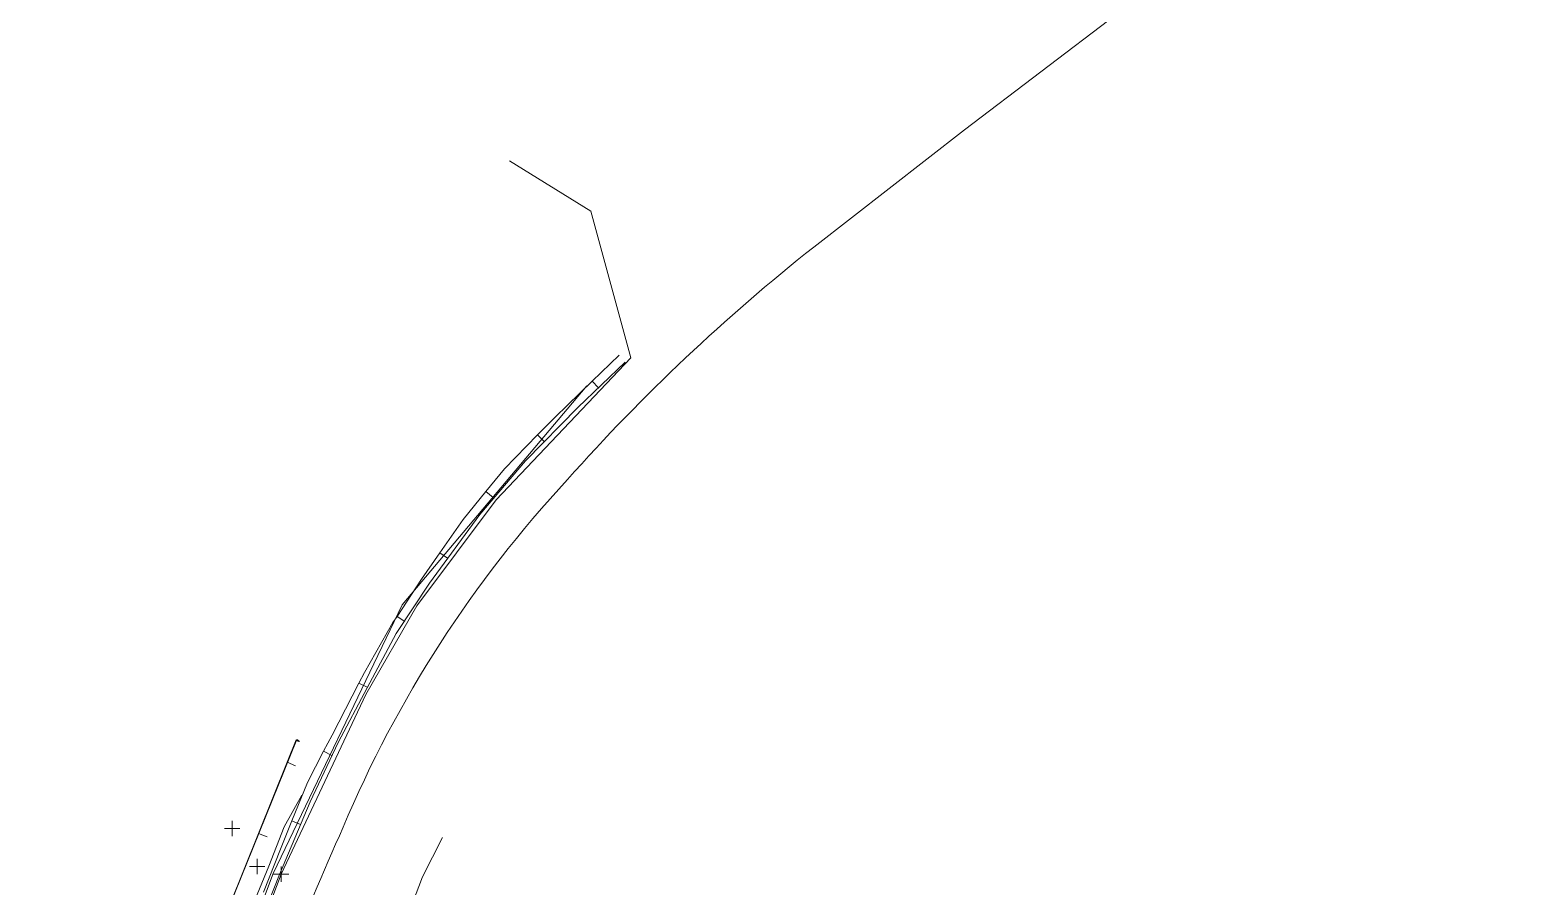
# Model space of a CAD drawing. Header units: metres. Extents: x 102202 to 102550, y 6536111 to 6536964.
# Drawn here: x 102218.8 to 102316.5, y 6536611.9 to 6536667.7 of the extents above; entities that cross this region are included whole.
import ezdxf

# ---------------------------------------------------------------- set-up
doc = ezdxf.new("R2010")
doc.units = ezdxf.units.M
for name, pattern in [('BH90_GRANS_VAGOMR_BEF', [11, 6, -2, 1, -2]), ('BH90_KBK_BEF', [5, 3, -2]), ('HELDRAGEN', [0])]:
    doc.linetypes.add(name, pattern=pattern)
for name, color, linetype, lineweight, true_color in [('El- och telenät  linje - Telekabel  utsatt', 7, 'HELDRAGEN', 0, 0xff8000), ('Höjdinformation  linje - Markhöjdslinje', 7, 'HELDRAGEN', 0, 0x800080), ('Markanordning  linje - Staket', 7, 'BH90_STAKET_V', 0, 0x059033), ('Markanordning  linje - Stödmur', 7, 'Continuous', 0, 0x666666), ('Terrängpunkt - Markhöjd', 7, 'HELDRAGEN', 0, 0x008000)]:
    doc.layers.add(name, color=color, linetype=linetype, lineweight=lineweight, true_color=true_color)
for name, color, linetype, lineweight in [('Väganordning  linje - Vägräcke', 7, 'BH90_GRANS_VAGOMR_BEF', 0), ('Vägkant  linje - Körbana', 7, 'BH90_KBK_BEF', 0), ('Övrigt  linje - Stödmur  underkant', 7, 'HELDRAGEN', 0)]:
    doc.layers.add(name, color=color, linetype=linetype, lineweight=lineweight)
doc.linetypes.add('BH90_STAKET_V', pattern='A,0,[1,tcsingleline.shx,S=0.707107,R=135,X=2.5,Y=0],0,[1,tcsingleline.shx,S=0.707107,R=135,X=2,Y=0],0,[1,tcsingleline.shx,S=2.5,R=0,X=0,Y=0],0,[1,tcsingleline.shx,S=2.5,R=0,X=2.5,Y=0],-5', length=5)

# ---------------------------------------------------------------- blocks, each defined once
blk = doc.blocks.new('HP', base_point=(102080.709706, 6536617.60651))
for points in [[(102080.209706, 6536617.60651), (102081.209706, 6536617.60651)], [(102080.709706, 6536617.10651), (102080.709706, 6536618.10651)]]:
    blk.add_lwpolyline(points)

msp = doc.modelspace()

# ---------------------------------------------------------------- linework, layer by layer
at = {"layer": 'El- och telenät  linje - Telekabel  utsatt', "color": 30, "linetype": 'HELDRAGEN', "true_color": 0xff8000}
msp.add_polyline3d([(102236.473, 6536617.87, 14.432), (102235.323, 6536615.809, 14.47), (102234.333, 6536613.246, 14.592), (102232.846, 6536609.648, 14.489)], dxfattribs=at)
at = {"layer": 'Höjdinformation  linje - Markhöjdslinje', "color": 216, "linetype": 'HELDRAGEN', "true_color": 0x800080}
for points in [[(102250.001, 6536659.213, 15.462), (102255.306, 6536655.932, 16.245), (102257.924, 6536646.377, 16.928), (102249.151, 6536637.122, 17.135), (102243.979, 6536630.215, 17.2), (102240.653, 6536624.424, 17.25), (102235.134, 6536612.72, 17.421), (102227.778, 6536593.332, 17.718), (102225.572, 6536593.88, 17.758), (102224.432, 6536589.87, 17.806), (102218.759, 6536588.721, 17.845), (102219.947, 6536581.144, 17.846), (102222.424, 6536580.965, 17.741), (102222.332, 6536578.555, 17.735)], [(102255.05, 6536644.542, 16.094), (102243.007, 6536630.283, 14.208), (102234.618, 6536612.758, 14.4), (102228.08, 6536595.464, 14.4), (102225.819, 6536596.074, 14), (102224.168, 6536590.376, 17.328), (102218.77, 6536589.299, 16.257)]]:
    msp.add_polyline3d(points, dxfattribs=at)
at = {"layer": 'Markanordning  linje - Staket', "color": 104, "linetype": 'BH90_STAKET_V', "true_color": 0x059033}
msp.add_lwpolyline([(102245.639, 6536615.111), (102244.339, 6536612.541), (102242.219, 6536606.95), (102240.041, 6536601.084), (102237.583, 6536594.992), (102258.85, 6536592.626)], dxfattribs=at)
at = {"layer": 'Markanordning  linje - Stödmur', "color": 251, "linetype": 'Continuous', "true_color": 0x666666}
for points in [[(102255.405, 6536644.852), (102257.159, 6536646.552)], [(102252.992, 6536642.514), (102255.405, 6536644.852)], [(102255.405, 6536644.852), (102255.823, 6536644.421)], [(102251.844, 6536641.343), (102252.992, 6536642.514)], [(102252.992, 6536642.514), (102252.992, 6536642.514)], [(102252.992, 6536642.514), (102252.992, 6536642.514)], [(102249.684, 6536639.138), (102251.844, 6536641.343)], [(102251.844, 6536641.343), (102252.273, 6536640.923)], [(102248.477, 6536637.654), (102249.684, 6536639.138)], [(102249.684, 6536639.138), (102249.684, 6536639.138)], [(102249.684, 6536639.138), (102249.684, 6536639.138)], [(102246.996, 6536635.832), (102248.477, 6536637.654)], [(102248.477, 6536637.654), (102248.942, 6536637.275)], [(102245.473, 6536633.66), (102246.996, 6536635.832)], [(102246.996, 6536635.832), (102246.996, 6536635.832)], [(102246.996, 6536635.832), (102246.996, 6536635.832)], [(102244.271, 6536631.946), (102245.473, 6536633.66)], [(102245.473, 6536633.66), (102245.965, 6536633.316)], [(102245.473, 6536633.66), (102245.965, 6536633.316)], [(102242.679, 6536629.515), (102244.271, 6536631.946)], [(102244.271, 6536631.946), (102244.271, 6536631.946)], [(102244.271, 6536631.946), (102244.271, 6536631.946)], [(102240.55, 6536625.862), (102242.414, 6536629.111)], [(102242.414, 6536629.111), (102242.679, 6536629.515)], [(102242.414, 6536629.111), (102242.414, 6536629.111)], [(102242.414, 6536629.111), (102242.414, 6536629.111)], [(102242.679, 6536629.515), (102243.181, 6536629.186)], [(102238.443, 6536621.79), (102240.196, 6536625.177)], [(102240.196, 6536625.177), (102240.55, 6536625.862)], [(102240.196, 6536625.177), (102240.729, 6536624.901)], [(102240.55, 6536625.862), (102240.55, 6536625.862)], [(102240.55, 6536625.862), (102240.55, 6536625.862)], [(102235.513, 6536620.011), (102236.101, 6536621.474)], [(102236.101, 6536621.474), (102236.101, 6536621.474)], [(102236.101, 6536621.474), (102236.101, 6536621.474)], [(102236.101, 6536621.474), (102236.249, 6536621.368)], [(102237.897, 6536620.736), (102238.443, 6536621.79)], [(102238.443, 6536621.79), (102238.443, 6536621.79)], [(102238.443, 6536621.79), (102238.443, 6536621.79)], [(102236.842, 6536618.698), (102237.897, 6536620.736)], [(102237.897, 6536620.736), (102238.43, 6536620.46)], [(102233.649, 6536615.371), (102235.513, 6536620.011)], [(102235.513, 6536620.011), (102236.07, 6536619.787)], [(102235.831, 6536616.189), (102236.842, 6536618.698)], [(102236.842, 6536618.698), (102236.842, 6536618.698)], [(102236.842, 6536618.698), (102236.842, 6536618.698)], [(102235.092, 6536614.354), (102235.831, 6536616.189)], [(102235.831, 6536616.189), (102236.388, 6536615.965)], [(102231.786, 6536610.731), (102233.649, 6536615.371)], [(102233.649, 6536615.371), (102234.206, 6536615.147)], [(102233.969, 6536611.549), (102235.092, 6536614.354)], [(102235.092, 6536614.354), (102235.092, 6536614.354)], [(102235.092, 6536614.354), (102235.092, 6536614.354)]]:
    msp.add_lwpolyline(points, dxfattribs=at)
at = {"layer": 'Väganordning  linje - Vägräcke', "color": 7, "linetype": 'BH90_GRANS_VAGOMR_BEF'}
msp.add_lwpolyline([(102257.558, 6536646.085), (102254.457, 6536643.135), (102251.05, 6536639.664), (102248.083, 6536636.166), (102244.799, 6536631.685), (102242.63, 6536628.413), (102240.738, 6536624.873), (102238.842, 6536621.293), (102237.023, 6536617.429), (102235.03, 6536612.694), (102233.251, 6536608.285), (102231.235, 6536602.75), (102229.175, 6536597.429)], dxfattribs=at)
at = {"layer": 'Vägkant  linje - Körbana', "color": 7, "linetype": 'HELDRAGEN'}
msp.add_lwpolyline([(102316.525, 6536688.517), (102306.928, 6536681.511), (102289.612, 6536668.796), (102279.663, 6536661.222), (102269.847, 6536653.592)], dxfattribs=at)
for points in [[(102269.847, 6536653.592, 0.043472), (102253.797, 6536638.446, 0.087746)], [(102253.797, 6536638.446, 0.087746), (102239.167, 6536615.775, 0.014234)], [(102239.167, 6536615.775, 0.014234), (102231.843, 6536597.864)]]:
    msp.add_lwpolyline(points, format="xyb", dxfattribs=at)
at = {"layer": 'Övrigt  linje - Stödmur  underkant', "color": 7, "linetype": 'HELDRAGEN'}
msp.add_polyline3d([(102236.318, 6536621.367, 13.679), (102236.15, 6536621.5, 13.494), (102229.68, 6536605.497, 13.712), (102229.217, 6536604.545, 13.616), (102229.807, 6536601.296, 13.793)], dxfattribs=at)

# ---------------------------------------------------------------- block references
at = {"layer": 'Terrängpunkt - Markhöjd', "color": 96, "linetype": 'HELDRAGEN', "true_color": 0x008000}
for p in [(102231.939, 6536615.706, 13.505), (102233.572, 6536613.215, 14.404), (102235.134, 6536612.72, 17.421)]:
    msp.add_blockref('HP', p, dxfattribs=at)

doc.saveas('drawing.dxf')
